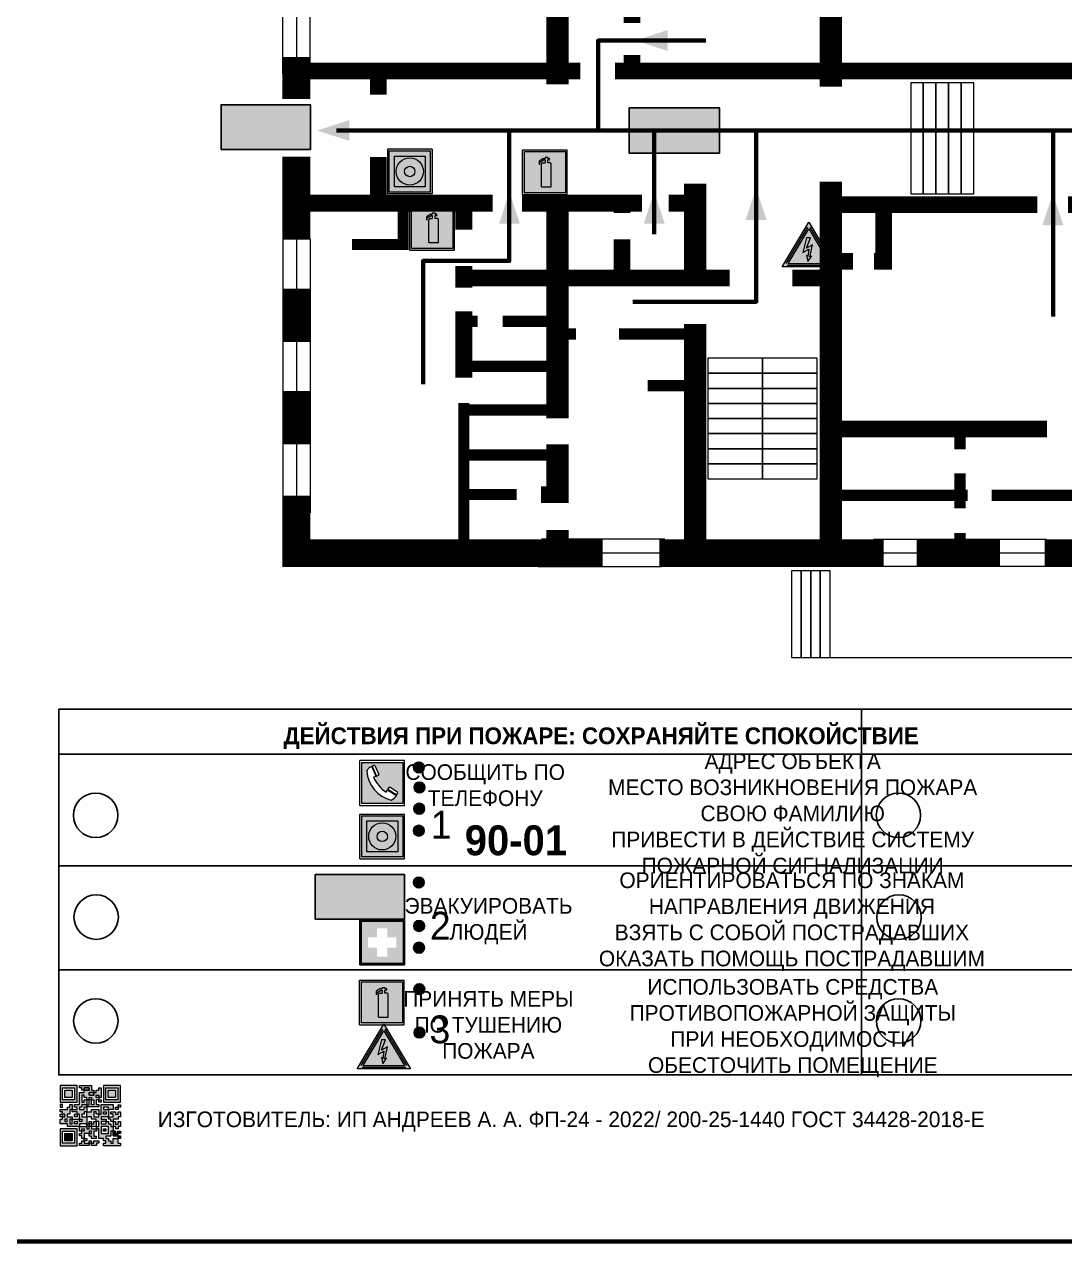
# Model space of a CAD drawing. Header units: millimetres. Extents: x 13114 to 67229, y 22859 to 38520.
# Drawn here: x 24668.9 to 24855.2, y 24275 to 24492.9 of the extents above; entities that cross this region are included whole.
import ezdxf

# ---------------------------------------------------------------- set-up
doc = ezdxf.new("R2010")
doc.units = ezdxf.units.MM
doc.layers.add('План_Штампы', color=7, linetype='Continuous')
doc.styles.add('обычный', font='arial.ttf')

# ---------------------------------------------------------------- blocks, each defined once
blk = doc.blocks.new('A$C3E6D3DDE')
at = {"lineweight": 5}
h = blk.add_hatch(color=40, dxfattribs=at)
h.paths.add_polyline_path([(24.1, 1.45), (16.46, -11.35), (31.74, -11.35)])
h.paths.add_polyline_path([(24.09, -0.46), (30.03, -10.41), (18.14, -10.41)], flags=16)
h.paths.add_polyline_path([(24.54, -3.08), (23.41, -6.02), (25.13, -5.01), (24.33, -8.5), (24.82, -8.27), (23.79, -9.86), (23.4, -8.04), (23.8, -8.43), (24.04, -6.29), (22.39, -7.25), (23.44, -3.08)], flags=0)
h = blk.add_hatch(color=256, dxfattribs=at)
h.paths.add_polyline_path([(24.37, 0.03, 0.567511), (23.82, 0.03), (17.59, -10.4, 0.582454), (17.86, -10.88), (30.32, -10.88, 0.582149), (30.6, -10.4)])
h.paths.add_polyline_path([(24.09, -0.46), (18.14, -10.41), (30.03, -10.41)], flags=16)
h.paths.add_polyline_path([(24.54, -3.08), (23.41, -6.02), (25.13, -5.01), (24.33, -8.5), (24.82, -8.27), (23.79, -9.86), (23.4, -8.04), (23.8, -8.43), (24.04, -6.29), (22.39, -7.25), (23.44, -3.08)], flags=0)
h = blk.add_hatch(color=40, dxfattribs=at)
h.paths.add_polyline_path([(24.09, -0.46), (18.14, -10.41), (30.03, -10.41)])
h.paths.add_polyline_path([(24.82, -8.27), (23.79, -9.86), (23.4, -8.04), (23.8, -8.43), (24.04, -6.29), (22.39, -7.25), (23.44, -3.08), (24.54, -3.08), (23.41, -6.02), (25.13, -5.01), (24.33, -8.5)], flags=16)
at = {"color": 40, "lineweight": 5}
for p, q in [((16.46, -11.35), (24.1, 1.45)), ((24.1, 1.45), (31.74, -11.35))]:
    blk.add_line(p, q, dxfattribs=at)
at = {"lineweight": 5}
for p, q in [((17.59, -10.4), (23.82, 0.03)), ((24.37, 0.03), (30.6, -10.4)), ((18.14, -10.41), (24.09, -0.46)), ((23.44, -3.08), (22.39, -7.25)), ((23.41, -6.02), (24.54, -3.08)), ((24.54, -3.08), (23.44, -3.08)), ((24.09, -0.46), (30.03, -10.41)), ((22.39, -7.25), (24.04, -6.29)), ((25.13, -5.01), (23.41, -6.02)), ((24.04, -6.29), (23.8, -8.43)), ((24.33, -8.5), (25.13, -5.01)), ((18.14, -10.41), (30.03, -10.41)), ((23.8, -8.43), (23.4, -8.04)), ((23.4, -8.04), (23.79, -9.86)), ((23.79, -9.86), (24.82, -8.27)), ((24.82, -8.27), (24.33, -8.5)), ((17.86, -10.88), (30.32, -10.88))]:
    blk.add_line(p, q, dxfattribs=at)
at = {"color": 50, "lineweight": 5}
blk.add_line((31.74, -11.35), (16.46, -11.35), dxfattribs=at)
blk = doc.blocks.new('QR')
at = {"lineweight": 0}
h = blk.add_hatch(color=256, dxfattribs=at)
h.dxf.hatch_style = 1
h.paths.add_polyline_path([(9241.16, 2687.38), (9242.01, 2687.38), (9242.01, 2687.83), (9241.59, 2687.83), (9241.59, 2688.68), (9239.45, 2688.68), (9239.45, 2688.25), (9239.86, 2688.25), (9239.86, 2687.83), (9240.29, 2687.83), (9240.29, 2688.25), (9241.16, 2688.25), (9241.16, 2687.83), (9240.29, 2687.83), (9240.29, 2687.38), (9239.45, 2687.38), (9239.45, 2685.22), (9238.57, 2685.22), (9238.57, 2684.8), (9239.02, 2684.8), (9239.02, 2684.37), (9238.13, 2684.37), (9238.13, 2683.92), (9239.02, 2683.92), (9239.02, 2683.5), (9239.44, 2683.5), (9239.44, 2682.64), (9239.87, 2682.64), (9239.87, 2682.18), (9239.44, 2682.18), (9239.44, 2682.64), (9238.13, 2682.64), (9238.13, 2681.76), (9237.71, 2681.76), (9237.71, 2682.64), (9238.13, 2682.64), (9238.13, 2683.07), (9237.27, 2683.07), (9237.27, 2683.51), (9237.71, 2683.51), (9237.71, 2684.37), (9238.13, 2684.37), (9238.13, 2685.22), (9237.71, 2685.22), (9237.71, 2684.8), (9237.28, 2684.8), (9237.28, 2684.38), (9235.98, 2684.38), (9235.98, 2683.92), (9236.4, 2683.92), (9236.4, 2683.49), (9236.84, 2683.49), (9236.84, 2683.07), (9236.4, 2683.07), (9236.4, 2682.64), (9235.98, 2682.64), (9235.98, 2681.76), (9237.29, 2681.76), (9237.29, 2681.33), (9239.43, 2681.33), (9239.43, 2681.76), (9240.74, 2681.76), (9240.74, 2683.05), (9239.87, 2683.05), (9239.87, 2683.5), (9240.29, 2683.5), (9240.29, 2683.91), (9240.74, 2683.91), (9240.74, 2684.81), (9240.29, 2684.81), (9240.29, 2684.79), (9240.29, 2684.37), (9239.45, 2684.37), (9239.45, 2684.8), (9239.87, 2684.8), (9239.87, 2685.21), (9240.74, 2685.21), (9240.74, 2686.1), (9240.29, 2686.1), (9240.29, 2685.64), (9239.86, 2685.64), (9239.86, 2686.95), (9240.29, 2686.95), (9240.29, 2686.52), (9240.74, 2686.52), (9240.74, 2686.1), (9241.16, 2686.1), (9241.16, 2686.53), (9241.59, 2686.53), (9241.59, 2686.1), (9242.02, 2686.1), (9242.02, 2685.21), (9241.59, 2685.21), (9241.59, 2686.1), (9241.16, 2686.1), (9241.16, 2685.21), (9240.74, 2685.21), (9240.74, 2684.81), (9242.89, 2684.81), (9242.89, 2685.22), (9242.47, 2685.22), (9242.47, 2686.11), (9242.89, 2686.11), (9242.89, 2686.52), (9242.46, 2686.52), (9242.46, 2686.95), (9242.89, 2686.95), (9242.89, 2686.52), (9243.32, 2686.52), (9243.32, 2688.26), (9242.9, 2688.26), (9242.9, 2687.83), (9242.47, 2687.83), (9242.47, 2687.38), (9242.01, 2687.38), (9242.01, 2686.94), (9241.16, 2686.94)])
h.paths.add_polyline_path([(9239.02, 2682.18), (9239.02, 2681.76), (9238.54, 2681.76), (9238.54, 2682.18)], flags=16)
h.paths.add_polyline_path([(9237.27, 2682.65), (9237.27, 2682.19), (9236.83, 2682.19), (9236.83, 2682.65)], flags=16)
h = blk.add_hatch(color=256, dxfattribs=at)
h.dxf.hatch_style = 1
h.paths.add_polyline_path([(9238.15, 2687.83), (9236.83, 2687.83), (9236.83, 2686.52), (9238.15, 2686.52)], flags=0)
h.paths.add_polyline_path([(9239.01, 2685.65), (9239.01, 2688.68), (9235.98, 2688.68), (9235.98, 2685.65)])
h.paths.add_polyline_path([(9236.41, 2686.1), (9236.41, 2688.26), (9238.56, 2688.26), (9238.56, 2686.1)], flags=16)
h.paths.add_polyline_path([(9236.83, 2686.52), (9236.83, 2687.83), (9238.15, 2687.83), (9238.15, 2686.52)], flags=0)
h = blk.add_hatch(color=256, dxfattribs=at)
h.dxf.hatch_style = 1
h.paths.add_polyline_path([(9238.15, 2686.52), (9238.15, 2687.83), (9236.83, 2687.83), (9236.83, 2686.52)])
h.paths.add_polyline_path([(9245.91, 2686.52), (9245.91, 2687.83), (9244.59, 2687.83), (9244.59, 2686.52)], flags=0)
h.paths.add_polyline_path([(9246.77, 2685.65), (9246.77, 2688.68), (9243.74, 2688.68), (9243.74, 2685.65)])
h.paths.add_polyline_path([(9244.17, 2686.1), (9244.17, 2688.26), (9246.32, 2688.26), (9246.32, 2686.1)], flags=16)
h.paths.add_polyline_path([(9244.59, 2686.52), (9244.59, 2687.83), (9245.91, 2687.83), (9245.91, 2686.52)], flags=0)
h = blk.add_hatch(color=256, dxfattribs=at)
h.dxf.hatch_style = 1
h.paths.add_polyline_path([(9240.75, 2681.76), (9240.75, 2681.35), (9241.17, 2681.35), (9241.17, 2681.76)])
h.paths.add_polyline_path([(9241.6, 2682.18), (9241.17, 2682.18), (9241.17, 2681.76), (9241.6, 2681.76)])
h.paths.add_polyline_path([(9242.47, 2681.34), (9242.47, 2682.19), (9242.02, 2682.19), (9242.02, 2681.76), (9241.6, 2681.76), (9241.6, 2681.34)])
h.paths.add_polyline_path([(9239.87, 2678.3), (9239.44, 2678.3), (9239.44, 2677.89), (9241.17, 2677.89), (9241.17, 2678.3), (9240.28, 2678.3), (9240.28, 2678.73), (9239.87, 2678.73)])
h.paths.add_polyline_path([(9240.75, 2678.73), (9240.75, 2679.19), (9240.28, 2679.19), (9240.28, 2678.73)])
h.paths.add_polyline_path([(9241.6, 2678.73), (9241.17, 2678.73), (9241.17, 2678.3), (9241.6, 2678.3)])
h.paths.add_polyline_path([(9242.02, 2678.3), (9241.6, 2678.3), (9241.6, 2677.89), (9242.48, 2677.89), (9242.48, 2678.31), (9242.9, 2678.31), (9242.9, 2678.73), (9242.02, 2678.73)])
h.paths.add_polyline_path([(9246.36, 2684.37), (9246.36, 2684.79), (9245.93, 2684.79), (9245.93, 2684.37)])
h.paths.add_polyline_path([(9246.78, 2685.2), (9246.36, 2685.2), (9246.36, 2684.79), (9246.78, 2684.79)])
h.paths.add_polyline_path([(9245.91, 2687.83), (9244.59, 2687.83), (9244.59, 2686.52), (9245.91, 2686.52)])
h = blk.add_hatch(color=256, dxfattribs=at)
h.dxf.hatch_style = 1
h.paths.add_polyline_path([(9243.32, 2686.11), (9242.89, 2686.11), (9242.89, 2685.64), (9243.32, 2685.64)])
h.paths.add_polyline_path([(9239.02, 2683.07), (9239.02, 2683.5), (9238.56, 2683.5), (9238.56, 2683.07)])
h.paths.add_polyline_path([(9236.4, 2684.8), (9236.4, 2685.22), (9235.98, 2685.22), (9235.98, 2684.8)])
h.paths.add_polyline_path([(9236.4, 2683.07), (9236.4, 2683.49), (9235.98, 2683.49), (9235.98, 2683.07)])
h = blk.add_hatch(color=256, dxfattribs=at)
h.dxf.hatch_style = 1
h.paths.add_polyline_path([(9243.32, 2682.64), (9243.32, 2683.07), (9244.62, 2683.07), (9244.62, 2684.37), (9243.74, 2684.37), (9243.74, 2684.8), (9244.62, 2684.8), (9244.62, 2684.37), (9245.48, 2684.37), (9245.48, 2685.22), (9243.32, 2685.22), (9243.32, 2683.5), (9242.89, 2683.5), (9242.89, 2683.06), (9242.01, 2683.06), (9242.01, 2683.91), (9242.47, 2683.91), (9242.47, 2683.5), (9242.89, 2683.5), (9242.89, 2684.38), (9241.59, 2684.38), (9241.59, 2683.91), (9240.74, 2683.91), (9240.74, 2683.05), (9241.59, 2683.05), (9241.59, 2682.64), (9242.47, 2682.64), (9242.47, 2682.19), (9242.91, 2682.19), (9242.91, 2681.34), (9242.48, 2681.34), (9242.48, 2680.91), (9242.91, 2680.91), (9242.91, 2679.17), (9243.75, 2679.17), (9243.75, 2678.73), (9244.2, 2678.73), (9244.2, 2678.3), (9243.75, 2678.3), (9243.75, 2677.88), (9246.78, 2677.88), (9246.78, 2678.3), (9246.35, 2678.3), (9246.35, 2679.19), (9245.48, 2679.19), (9245.48, 2678.31), (9245.05, 2678.31), (9245.05, 2678.73), (9244.62, 2678.73), (9244.62, 2679.19), (9244.2, 2679.19), (9244.2, 2679.61), (9245.05, 2679.61), (9245.05, 2680.46), (9245.48, 2680.46), (9245.48, 2681.34), (9245.04, 2681.34), (9245.04, 2681.76), (9244.63, 2681.76), (9244.63, 2682.19), (9244.21, 2682.19), (9244.21, 2681.76), (9243.32, 2681.76), (9243.32, 2682.19), (9244.21, 2682.19), (9244.21, 2682.64)])
h.paths.add_polyline_path([(9243.75, 2683.49), (9243.75, 2683.92), (9244.21, 2683.92), (9244.21, 2683.49)], flags=16)
h.paths.add_polyline_path([(9243.32, 2681.34), (9244.63, 2681.34), (9244.63, 2680.04), (9243.32, 2680.04)], flags=16)
h.paths.add_polyline_path([(9243.76, 2680.89), (9244.18, 2680.89), (9244.18, 2680.48), (9243.76, 2680.48)], flags=0)
h = blk.add_hatch(color=256, dxfattribs=at)
h.dxf.hatch_style = 1
h.paths.add_polyline_path([(9246.36, 2683.07), (9246.78, 2683.07), (9246.78, 2683.92), (9246.36, 2683.92), (9246.36, 2683.49), (9245.92, 2683.49), (9245.92, 2683.92), (9245.06, 2683.92), (9245.06, 2683.49), (9245.48, 2683.49), (9245.48, 2683.07), (9244.62, 2683.07), (9244.62, 2682.65), (9245.05, 2682.65), (9245.05, 2682.18), (9245.48, 2682.18), (9245.48, 2682.65), (9246.36, 2682.65)])
h.paths.add_polyline_path([(9246.78, 2682.18), (9246.36, 2682.18), (9246.36, 2681.75), (9245.92, 2681.75), (9245.92, 2682.18), (9245.48, 2682.18), (9245.48, 2681.34), (9245.48, 2681.34), (9245.94, 2681.34), (9245.94, 2680.91), (9246.36, 2680.91), (9246.36, 2681.34), (9246.78, 2681.34)])
h = blk.add_hatch(color=256, dxfattribs=at)
h.dxf.hatch_style = 1
h.paths.add_polyline_path([(9235.98, 2680.9), (9235.98, 2677.86), (9239.02, 2677.86), (9239.02, 2680.9)])
h.paths.add_polyline_path([(9238.57, 2680.48), (9238.57, 2678.32), (9236.41, 2678.32), (9236.41, 2680.48)], flags=16)
h.paths.add_polyline_path([(9238.15, 2680.05), (9238.15, 2678.74), (9236.83, 2678.74), (9236.83, 2680.05)], flags=0)
h = blk.add_hatch(color=256, dxfattribs=at)
h.dxf.hatch_style = 1
h.paths.add_polyline_path([(9238.15, 2680.05), (9236.83, 2680.05), (9236.83, 2678.74), (9238.15, 2678.74)])
h = blk.add_hatch(color=256, dxfattribs=at)
h.dxf.hatch_style = 1
h.paths.add_polyline_path([(9242.02, 2680.46), (9242.48, 2680.46), (9242.48, 2680.91), (9241.58, 2680.91), (9241.58, 2681.35), (9241.17, 2681.35), (9241.17, 2680.91), (9240.75, 2680.91), (9240.75, 2681.33), (9239.43, 2681.33), (9239.43, 2680.46), (9239.86, 2680.46), (9239.86, 2680.92), (9240.3, 2680.92), (9240.3, 2680.46), (9239.86, 2680.46), (9239.86, 2680.04), (9239.44, 2680.04), (9239.44, 2679.62), (9239.86, 2679.62), (9239.86, 2679.19), (9240.29, 2679.19), (9240.29, 2680.03), (9241.18, 2680.03), (9241.18, 2680.47), (9241.6, 2680.47), (9241.6, 2680.03), (9241.18, 2680.03), (9241.18, 2679.61), (9241.6, 2679.61), (9241.6, 2679.19), (9242.47, 2679.19), (9242.47, 2679.6), (9242.02, 2679.6)])
h = blk.add_hatch(color=256, dxfattribs=at)
h.dxf.hatch_style = 1
h.paths.add_polyline_path([(9244.18, 2680.48), (9244.18, 2680.89), (9243.76, 2680.89), (9243.76, 2680.48)])
h = blk.add_hatch(color=256, dxfattribs=at)
h.dxf.hatch_style = 1
h.paths.add_polyline_path([(9245.93, 2680.04), (9245.93, 2680.46), (9245.48, 2680.46), (9245.48, 2679.62), (9246.35, 2679.62), (9246.35, 2680.04)])
h.paths.add_polyline_path([(9246.78, 2680.04), (9246.78, 2680.46), (9246.35, 2680.46), (9246.35, 2680.04)])
h.paths.add_polyline_path([(9246.78, 2679.18), (9246.78, 2679.62), (9246.35, 2679.62), (9246.35, 2679.18)])
for points in [[(9237.71, 2685.22), (9238.13, 2685.22), (9238.13, 2684.37), (9237.71, 2684.37), (9237.71, 2683.51), (9237.27, 2683.51), (9237.27, 2683.07), (9238.13, 2683.07), (9238.13, 2682.64), (9237.71, 2682.64), (9237.71, 2681.76), (9238.13, 2681.76), (9238.13, 2682.64), (9239.44, 2682.64), (9239.44, 2683.5), (9239.02, 2683.5), (9239.02, 2683.07), (9238.56, 2683.07), (9238.56, 2683.5), (9239.02, 2683.5), (9239.02, 2683.92), (9238.13, 2683.92), (9238.13, 2684.37), (9239.02, 2684.37), (9239.02, 2684.8), (9238.57, 2684.8), (9238.57, 2685.22), (9239.45, 2685.22), (9239.45, 2687.38), (9240.29, 2687.38), (9240.29, 2687.83), (9239.86, 2687.83), (9239.86, 2688.25), (9239.45, 2688.25), (9239.45, 2688.68), (9241.59, 2688.68), (9241.59, 2687.83), (9242.01, 2687.83), (9242.01, 2687.38), (9242.47, 2687.38), (9242.47, 2687.83), (9242.9, 2687.83), (9242.9, 2688.26), (9243.32, 2688.26), (9243.32, 2686.52), (9242.89, 2686.52), (9242.89, 2686.11), (9243.32, 2686.11), (9243.32, 2685.64), (9242.89, 2685.64), (9242.89, 2686.11), (9242.47, 2686.11), (9242.47, 2685.22), (9242.89, 2685.22), (9242.89, 2684.81), (9240.74, 2684.81), (9240.74, 2683.91), (9241.59, 2683.91), (9241.59, 2684.38), (9242.89, 2684.38), (9242.89, 2683.5), (9242.47, 2683.5), (9242.47, 2683.91), (9242.01, 2683.91), (9242.01, 2683.06), (9242.89, 2683.06), (9242.89, 2683.5), (9243.32, 2683.5), (9243.32, 2685.22), (9245.48, 2685.22), (9245.48, 2684.37), (9244.62, 2684.37), (9244.62, 2683.07), (9245.48, 2683.07), (9245.48, 2683.49), (9245.06, 2683.49), (9245.06, 2683.92), (9245.92, 2683.92), (9245.92, 2683.49), (9246.36, 2683.49), (9246.36, 2683.92), (9246.78, 2683.92), (9246.78, 2683.07), (9246.36, 2683.07), (9246.36, 2682.65), (9245.48, 2682.65), (9245.48, 2682.18), (9245.92, 2682.18), (9245.92, 2681.75), (9246.36, 2681.75), (9246.36, 2682.18), (9246.78, 2682.18), (9246.78, 2681.34), (9246.36, 2681.34), (9246.36, 2680.91), (9245.94, 2680.91), (9245.94, 2681.34), (9245.48, 2681.34), (9245.48, 2680.46), (9245.93, 2680.46), (9245.93, 2680.04), (9246.35, 2680.04), (9246.35, 2680.46), (9246.78, 2680.46), (9246.78, 2680.04), (9246.78, 2680.04), (9246.35, 2680.04), (9246.35, 2679.62), (9246.78, 2679.62), (9246.78, 2679.18), (9246.35, 2679.18), (9246.35, 2678.3), (9246.78, 2678.3), (9246.78, 2677.88), (9243.75, 2677.88), (9243.75, 2678.3), (9244.2, 2678.3), (9244.2, 2678.73), (9243.75, 2678.73), (9243.75, 2679.17), (9242.91, 2679.17), (9242.91, 2680.91), (9242.48, 2680.91), (9242.48, 2680.46), (9242.02, 2680.46), (9242.02, 2679.6), (9242.47, 2679.6), (9242.47, 2679.19), (9241.6, 2679.19), (9241.6, 2679.61), (9241.18, 2679.61), (9241.18, 2680.03), (9240.29, 2680.03), (9240.29, 2679.19), (9240.75, 2679.19), (9240.75, 2678.73), (9240.28, 2678.73), (9240.28, 2678.3), (9241.17, 2678.3), (9241.17, 2678.73), (9241.6, 2678.73), (9241.6, 2678.3), (9242.02, 2678.3), (9242.02, 2678.73), (9242.9, 2678.73), (9242.9, 2678.31), (9242.48, 2678.31), (9242.48, 2677.89), (9241.6, 2677.89), (9241.6, 2678.3), (9241.17, 2678.3), (9241.17, 2677.89), (9239.44, 2677.89), (9239.44, 2678.3), (9239.87, 2678.3), (9239.87, 2678.73), (9240.28, 2678.73), (9240.28, 2679.19), (9240.29, 2679.19), (9239.86, 2679.19), (9239.86, 2679.62), (9239.44, 2679.62), (9239.44, 2680.04), (9239.86, 2680.04), (9239.86, 2680.46), (9239.43, 2680.46), (9239.43, 2681.33), (9237.29, 2681.33), (9237.29, 2681.76), (9235.98, 2681.76), (9235.98, 2682.64), (9236.4, 2682.64), (9236.4, 2683.07), (9235.98, 2683.07), (9235.98, 2683.49), (9236.4, 2683.49), (9236.4, 2683.92), (9235.98, 2683.92), (9235.98, 2684.38), (9237.28, 2684.38), (9237.28, 2684.8), (9237.71, 2684.8), (9237.71, 2685.22), (9237.92, 2685.22)], [(9240.74, 2686.1), (9240.74, 2686.52), (9240.29, 2686.52), (9240.29, 2686.95), (9239.86, 2686.95), (9239.86, 2685.64), (9240.29, 2685.64), (9240.29, 2686.1), (9240.74, 2686.1), (9240.74, 2686.52)], [(9240.74, 2685.21), (9239.87, 2685.21), (9239.87, 2684.8), (9239.45, 2684.8), (9239.45, 2684.37), (9240.29, 2684.37), (9240.29, 2684.79), (9240.29, 2684.81), (9240.74, 2684.81), (9240.74, 2685.21), (9239.87, 2685.21)], [(9244.62, 2684.37), (9244.62, 2684.8), (9243.74, 2684.8), (9243.74, 2684.37), (9244.62, 2684.37)], [(9240.74, 2683.05), (9240.74, 2681.76), (9239.43, 2681.76), (9239.43, 2681.33), (9240.75, 2681.33), (9240.75, 2681.35), (9240.75, 2680.91), (9241.17, 2680.91), (9241.17, 2681.35), (9241.58, 2681.35), (9241.58, 2680.91), (9242.48, 2680.91), (9242.48, 2681.34), (9242.91, 2681.34), (9242.91, 2682.19), (9242.47, 2682.19), (9242.47, 2682.64), (9241.59, 2682.64), (9241.59, 2683.05), (9240.74, 2683.05)], [(9240.74, 2683.91), (9240.29, 2683.91), (9240.29, 2683.5), (9239.87, 2683.5), (9239.87, 2683.05), (9240.74, 2683.05), (9240.74, 2683.91)], [(9241.6, 2681.76), (9242.02, 2681.76), (9242.02, 2682.19), (9242.47, 2682.19), (9242.47, 2681.34), (9241.6, 2681.34), (9241.6, 2681.76)], [(9244.62, 2683.07), (9243.32, 2683.07), (9243.32, 2682.64), (9244.21, 2682.64), (9244.21, 2682.19), (9243.32, 2682.19), (9243.32, 2681.76), (9244.21, 2681.76), (9244.21, 2682.19), (9244.63, 2682.19), (9244.63, 2681.76), (9245.04, 2681.76), (9245.04, 2681.34), (9245.48, 2681.34)], [(9245.48, 2682.18), (9245.05, 2682.18), (9245.05, 2682.65), (9244.62, 2682.65), (9244.62, 2683.07)], [(9245.48, 2682.18), (9245.48, 2681.34)], [(9239.86, 2680.46), (9239.86, 2680.92), (9240.3, 2680.92), (9240.3, 2680.46), (9239.86, 2680.46)], [(9245.48, 2680.46), (9245.05, 2680.46), (9245.05, 2679.61), (9244.2, 2679.61), (9244.2, 2679.19), (9244.62, 2679.19), (9244.62, 2678.73), (9245.05, 2678.73), (9245.05, 2678.31), (9245.48, 2678.31), (9245.48, 2679.19), (9246.35, 2679.19), (9246.35, 2679.07)], [(9246.35, 2679.62), (9245.48, 2679.62), (9245.48, 2680.46)], [(9245.48, 2680.46), (9245.48, 2679.62), (9246.35, 2679.62), (9246.35, 2680.04), (9245.93, 2680.04), (9245.93, 2680.46), (9245.48, 2680.46), (9245.48, 2679.62)], [(9246.35, 2679.62), (9246.35, 2679.18)]]:
    blk.add_lwpolyline(points, dxfattribs=at)
for points in [[(9235.98, 2685.65), (9239.01, 2685.65), (9239.01, 2688.68), (9235.98, 2688.68)], [(9243.74, 2685.65), (9246.77, 2685.65), (9246.77, 2688.68), (9243.74, 2688.68)], [(9236.41, 2688.26), (9238.56, 2688.26), (9238.56, 2686.1), (9236.41, 2686.1)], [(9236.83, 2687.83), (9238.15, 2687.83), (9238.15, 2686.52), (9236.83, 2686.52)], [(9240.29, 2687.83), (9241.16, 2687.83), (9241.16, 2688.25), (9240.29, 2688.25)], [(9240.29, 2688.25), (9241.16, 2688.25), (9241.16, 2687.83), (9240.29, 2687.83)], [(9242.01, 2687.38), (9241.16, 2687.38), (9241.16, 2686.94), (9242.01, 2686.94)], [(9241.16, 2687.38), (9242.01, 2687.38), (9242.01, 2686.94), (9241.16, 2686.94)], [(9241.16, 2686.53), (9241.59, 2686.53), (9241.59, 2686.1), (9241.16, 2686.1)], [(9242.89, 2686.52), (9242.46, 2686.52), (9242.46, 2686.95), (9242.89, 2686.95)], [(9244.17, 2688.26), (9246.32, 2688.26), (9246.32, 2686.1), (9244.17, 2686.1)], [(9244.59, 2687.83), (9245.91, 2687.83), (9245.91, 2686.52), (9244.59, 2686.52)], [(9235.98, 2684.8), (9236.4, 2684.8), (9236.4, 2685.22), (9235.98, 2685.22)], [(9241.16, 2686.1), (9240.74, 2686.1), (9240.74, 2685.21), (9241.16, 2685.21)], [(9241.59, 2686.1), (9242.02, 2686.1), (9242.02, 2685.21), (9241.59, 2685.21)], [(9245.93, 2684.79), (9246.36, 2684.79), (9246.36, 2684.37), (9245.93, 2684.37)], [(9246.36, 2685.2), (9246.78, 2685.2), (9246.78, 2684.79), (9246.36, 2684.79)], [(9236.4, 2683.07), (9236.84, 2683.07), (9236.84, 2683.49), (9236.4, 2683.49)], [(9236.83, 2682.19), (9237.27, 2682.19), (9237.27, 2682.65), (9236.83, 2682.65)], [(9238.54, 2682.18), (9239.02, 2682.18), (9239.02, 2681.76), (9238.54, 2681.76)], [(9239.44, 2682.64), (9239.87, 2682.64), (9239.87, 2682.18), (9239.44, 2682.18)], [(9241.17, 2682.18), (9241.6, 2682.18), (9241.6, 2681.76), (9241.17, 2681.76)], [(9243.75, 2683.92), (9244.21, 2683.92), (9244.21, 2683.49), (9243.75, 2683.49)], [(9235.98, 2677.86), (9239.02, 2677.86), (9239.02, 2680.9), (9235.98, 2680.9)], [(9236.41, 2680.48), (9238.57, 2680.48), (9238.57, 2678.32), (9236.41, 2678.32)], [(9236.83, 2680.05), (9238.15, 2680.05), (9238.15, 2678.74), (9236.83, 2678.74)], [(9240.75, 2681.76), (9241.17, 2681.76), (9241.17, 2681.35), (9240.75, 2681.35)], [(9241.18, 2680.03), (9241.6, 2680.03), (9241.6, 2680.47), (9241.18, 2680.47)], [(9243.32, 2680.04), (9244.63, 2680.04), (9244.63, 2681.34), (9243.32, 2681.34)], [(9243.76, 2680.89), (9244.18, 2680.89), (9244.18, 2680.48), (9243.76, 2680.48)]]:
    blk.add_lwpolyline(points, close=True, dxfattribs=at)
blk = doc.blocks.new('A$C456E1F9C')
at = {"lineweight": 5}
h = blk.add_hatch(color=242, dxfattribs=at)
h.paths.add_polyline_path([(0.51, -1.47), (0.51, -13.26), (12.29, -13.26), (12.29, -1.47)])
h.paths.add_polyline_path([(5.42, -4.95, -0.254479), (4.78, -5.4), (3.52, -2.53, -0.209735), (4.23, -2.4)], flags=16)
h.paths.add_polyline_path([(8.53, -8.6), (10.87, -10.17), (10.54, -10.76), (8.03, -9.13, -0.192251)], flags=16)
h.paths.add_polyline_path([(4.61, -5.49, 0.005518), (3.87, -5.72, 0.128647), (7.49, -10.01, 0.00809), (7.83, -9.33), (10.47, -10.97, -0.16736), (8.99, -12.25, -0.327862), (1.95, -3.95, -0.166952), (3.36, -2.62)], flags=16)
at = {"color": 242, "lineweight": 5}
for p, q in [((0, -13.77), (0, -0.97)), ((12.8, -0.97), (0, -0.97)), ((4.61, -5.49), (3.36, -2.62)), ((3.52, -2.53), (4.78, -5.4)), ((4.23, -2.4), (5.42, -4.95)), ((12.8, -13.77), (12.8, -0.97)), ((7.83, -9.33), (10.47, -10.97)), ((8.03, -9.13), (10.54, -10.76)), ((10.81, -10.12), (8.53, -8.6)), ((10.54, -10.76), (10.8, -10.3)), ((10.8, -10.3), (10.81, -10.12)), ((0, -13.77), (12.8, -13.77))]:
    blk.add_line(p, q, dxfattribs=at)
blk.add_lwpolyline([(0.51, -1.47), (12.29, -1.47), (12.29, -13.26), (0.51, -13.26)], close=True, dxfattribs=at)
for centre, radius, start, end in [((4.59, -5.34), 2.99, 114.2845, 152.1974), ((4.02, -3.27), 0.891, 76.3284, 123.7092), ((11.12, -3.31), 9.19, 183.9915, 256.6009), ((14.98, -39.1), 35.17, 107.1487, 108.4135), ((13.86, -0.94), 11.08, 205.5536, 234.8762), ((4.68, -4.59), 0.824, 276.9621, 334.0723), ((-13.31, 0.8), 23.44, 332.5487, 334.4027), ((8.94, -9.5), 0.989, 114.4092, 157.9388), ((7.87, -9.46), 3, 291.9291, 329.9329)]:
    blk.add_arc(centre, radius, start, end, dxfattribs=at)
blk = doc.blocks.new('A$C54414219')
at = {"true_color": 0xffffff}
h = blk.add_hatch(color=7, dxfattribs=at)
h.paths.add_polyline_path([(2.39, -9.45), (2.39, -18.3), (11.23, -18.3), (11.23, -9.45)], flags=0)
h.paths.add_polyline_path([(10.71, -13.87, -1), (2.92, -13.87, -1)], flags=0)
h.paths.add_polyline_path([(8.3, -13.87, -1), (5.33, -13.87, -1)], flags=0)
h.paths.add_polyline_path([(0.41, -7.47), (0.41, -20.27), (13.21, -20.27), (13.21, -7.47)])
h.paths.add_polyline_path([(0.92, -19.77), (12.71, -19.77), (12.71, -7.98), (0.92, -7.98)], flags=16)
h.paths.add_polyline_path([(11.23, -9.45), (11.23, -18.3), (2.39, -18.3), (2.39, -9.45)], flags=0)
at = {"lineweight": 5}
h = blk.add_hatch(color=242, dxfattribs=at)
h.paths.add_polyline_path([(12.71, -7.98), (0.92, -7.98), (0.92, -19.77), (12.71, -19.77)])
h.paths.add_polyline_path([(11.23, -18.3), (2.39, -18.3), (2.39, -9.45), (11.23, -9.45)], flags=16)
h.paths.add_polyline_path([(10.71, -13.87, -1), (2.92, -13.87, -1)], flags=0)
h.paths.add_polyline_path([(8.3, -13.87, -1), (5.33, -13.87, -1)], flags=0)
at = {"true_color": 0xffffff}
h = blk.add_hatch(color=7, dxfattribs=at)
h.paths.add_polyline_path([(2.39, -9.45), (2.39, -18.3), (11.23, -18.3), (11.23, -9.45)])
h.paths.add_polyline_path([(10.71, -13.87, -1), (2.92, -13.87, -1)], flags=16)
h.paths.add_polyline_path([(8.3, -13.87, -1), (5.33, -13.87, -1)], flags=0)
at = {"lineweight": 5}
h = blk.add_hatch(color=242, dxfattribs=at)
h.paths.add_polyline_path([(2.92, -13.87, 1), (10.71, -13.87, 1)])
h.paths.add_polyline_path([(8.3, -13.87, -1), (5.33, -13.87, -1)], flags=16)
at = {"color": 242, "lineweight": 5}
for p, q in [((0.41, -20.27), (0.41, -7.47)), ((0.41, -7.47), (13.21, -7.47)), ((0.41, -7.47), (13.21, -7.47)), ((13.21, -20.27), (13.21, -7.47)), ((0.41, -20.27), (13.21, -20.27))]:
    blk.add_line(p, q, dxfattribs=at)
for points in [[(0.92, -7.98), (12.71, -7.98), (12.71, -19.77), (0.92, -19.77)], [(2.39, -9.45), (11.23, -9.45), (11.23, -18.3), (2.39, -18.3)]]:
    blk.add_lwpolyline(points, close=True, dxfattribs=at)
for radius in [3.89, 1.49]:
    blk.add_circle((6.81, -13.87), radius, dxfattribs=at)
blk = doc.blocks.new('A$C32E8229D')
at = {"true_color": 0xffffff}
blk.add_hatch(color=7, dxfattribs=at).paths.add_polyline_path([(0, 0), (0, -8), (16, -8), (16, 0)])
h = blk.add_hatch(color=126)
h.paths.add_polyline_path([(0.2, -0.2), (15.8, -0.2), (15.8, -7.8), (0.2, -7.8)])
h.paths.add_polyline_path([(13.49, -2.05), (12.08, -2.05), (11.37, -2.63, 0.162397), (11.29, -2.84), (11.29, -3.63), (10.35, -3.63), (10.35, -4.05), (11.68, -4.05), (11.68, -3.48), (12.26, -4.28), (11.29, -5.1), (11.29, -6.78), (11.85, -6.78), (11.85, -5.44), (12.8, -4.64), (12.8, -5.94), (14.46, -5.94), (14.46, -5.39), (13.45, -5.39), (13.45, -3.97), (12.46, -2.59), (13.15, -2.59), (13.69, -3.34), (14.18, -3)], flags=16)
h.paths.add_polyline_path([(10.74, -1.82, 1), (11.8, -1.82, 1)], flags=16)
h.paths.add_polyline_path([(9.39, -3.59), (5.99, -3.59), (6.56, -3.03), (5.91, -3.03), (5.1, -3.83), (5.91, -4.64), (6.56, -4.64), (5.99, -4.09), (9.39, -4.09)], flags=16)
h.paths.add_polyline_path([(4.29, -1.08), (1.72, -1.08), (1.72, -6.6), (4.29, -6.6)], flags=16)
at = {"color": 126}
blk.add_lwpolyline([(16, -8), (0, -8), (0, 0), (16, 0)], close=True, dxfattribs=at)
blk = doc.blocks.new('A$C18900ED3')
h = blk.add_hatch(color=126)
h.paths.add_polyline_path([(-0.18, -0.18), (-7.02, -0.18), (-7.02, -7.02), (-0.18, -7.02)])
h.paths.add_polyline_path([(-5.89, -4.46), (-5.89, -2.77), (-4.46, -2.77), (-4.46, -1.31), (-2.77, -1.31), (-2.77, -2.77), (-1.33, -2.77), (-1.33, -4.46), (-2.77, -4.46), (-2.77, -5.89), (-4.46, -5.89), (-4.46, -4.46)], flags=16)
at = {"color": 126}
for p, q in [((-7.2, 0), (-7.2, -7.2)), ((0, 0), (-7.2, 0)), ((0, -7.2), (0, 0)), ((-7.02, -7.02), (-7.02, -0.18)), ((-7.02, -0.18), (-0.18, -0.18)), ((-0.18, -0.18), (-0.18, -7.02)), ((-7.2, -7.2), (0, -7.2)), ((-0.18, -7.02), (-7.02, -7.02))]:
    blk.add_line(p, q, dxfattribs=at)
blk = doc.blocks.new('A$C3AD82952')
at = {"true_color": 0xf5f5ff}
h = blk.add_hatch(color=7, dxfattribs=at)
h.dxf.hatch_style = 1
h.paths.add_polyline_path([(8.21, 8.73, 0.414214), (7.89, 9.05), (7.22, 9.05), (7.22, 9.92), (7.59, 9.92, 1), (7.57, 10.36), (7.22, 10.36), (7.22, 10.6), (6.43, 10.6), (6.43, 10.36), (6.01, 10.36), (4.74, 9.59), (4.74, 8.69), (4.98, 8.73), (4.98, 9.26), (6.12, 9.91), (6.43, 9.91), (6.43, 9.05), (5.76, 9.05, 0.414214), (5.44, 8.73), (5.44, 2.2), (8.21, 2.2)], flags=0)
h.paths.add_polyline_path([(12.8, 12.8), (0, 12.8), (0, 0), (12.8, 0)])
h.paths.add_polyline_path([(0.51, 12.29), (12.29, 12.29), (12.29, 0.51), (0.51, 0.51)], flags=16)
h.paths.add_polyline_path([(4.74, 9.59), (6.01, 10.36), (6.43, 10.36), (6.43, 10.6), (7.22, 10.6), (7.22, 10.36), (7.59, 10.36, -0.94586), (7.59, 9.92), (7.22, 9.92), (7.22, 9.05), (7.89, 9.05, -0.414214), (8.21, 8.73), (8.21, 2.2), (5.44, 2.2), (5.44, 8.73, -0.414214), (5.76, 9.05), (6.43, 9.05), (6.43, 9.91), (6.12, 9.91), (4.98, 9.26), (4.98, 8.73), (4.74, 8.69)], flags=0)
h = blk.add_hatch(color=242)
h.dxf.hatch_style = 1
h.paths.add_polyline_path([(12.29, 12.29), (0.51, 12.29), (0.51, 0.51), (12.29, 0.51)])
h.paths.add_polyline_path([(4.74, 8.69), (4.74, 9.59), (6.01, 10.36), (6.43, 10.36), (6.43, 10.6), (7.22, 10.6), (7.22, 10.36), (7.59, 10.36, -0.94586), (7.59, 9.92), (7.22, 9.92), (7.22, 9.05), (7.89, 9.05, -0.414214), (8.21, 8.73), (8.21, 2.2), (5.44, 2.2), (5.44, 8.73, -0.414214), (5.76, 9.05), (6.43, 9.05), (6.43, 9.91), (6.12, 9.91), (4.98, 9.26), (4.98, 8.73)], flags=16)
h = blk.add_hatch(color=7, dxfattribs=at)
h.dxf.hatch_style = 1
h.paths.add_polyline_path([(8.21, 8.73, 0.414214), (7.89, 9.05), (7.22, 9.05), (7.22, 9.92), (7.59, 9.92, 1), (7.57, 10.36), (7.22, 10.36), (7.22, 10.6), (6.43, 10.6), (6.43, 10.36), (6.01, 10.36), (4.74, 9.59), (4.74, 8.69), (4.98, 8.73), (4.98, 9.26), (6.12, 9.91), (6.43, 9.91), (6.43, 9.05), (5.76, 9.05, 0.414214), (5.44, 8.73), (5.44, 2.2), (8.21, 2.2)])
at = {"color": 242, "lineweight": 5}
for p, q in [((0, 0), (0, 12.8)), ((0, 12.8), (12.8, 12.8)), ((7.22, 10.6), (6.43, 10.6)), ((6.43, 10.6), (6.43, 10.36)), ((7.22, 10.36), (7.22, 10.6)), ((12.8, 0), (12.8, 12.8)), ((6.01, 10.36), (4.74, 9.59)), ((4.74, 9.59), (4.74, 8.69)), ((4.74, 8.69), (4.98, 8.73)), ((4.98, 9.26), (6.12, 9.91)), ((4.98, 8.73), (4.98, 9.26)), ((5.44, 2.2), (5.44, 8.73)), ((5.76, 9.05), (6.43, 9.05)), ((6.01, 10.36), (6.43, 10.36)), ((6.12, 9.91), (6.43, 9.91)), ((6.43, 9.91), (6.43, 9.05)), ((7.59, 10.36), (7.22, 10.36)), ((7.22, 9.05), (7.22, 9.92)), ((7.59, 9.92), (7.22, 9.92)), ((7.89, 9.05), (7.22, 9.05)), ((8.21, 2.2), (8.21, 8.73)), ((0, 0), (12.8, 0)), ((5.44, 2.2), (8.21, 2.2))]:
    blk.add_line(p, q, dxfattribs=at)
blk.add_lwpolyline([(0.51, 12.29), (12.29, 12.29), (12.29, 0.51), (0.51, 0.51)], close=True, dxfattribs=at)
for centre, radius, start, end in [((5.76, 8.73), 0.32, 90, 180), ((7.58, 10.14), 0.223, 273.1875, 86.8125), ((7.89, 8.73), 0.32, 0, 90)]:
    blk.add_arc(centre, radius, start, end, dxfattribs=at)
blk = doc.blocks.new('A$C7B4425F7')
at = {"true_color": 0xffffff}
blk.add_hatch(color=7, dxfattribs=at).paths.add_polyline_path([(0, 0), (-16, 0), (-16, -8), (0, -8)])
h = blk.add_hatch(color=126)
h.paths.add_polyline_path([(-0.2, -0.2), (-15.8, -0.2), (-15.8, -7.8), (-0.2, -7.8)])
h.paths.add_polyline_path([(-11.76, -2.03), (-11.76, -3.66), (-11.17, -3.66, -0.568275), (-11.17, -6.18), (-12.58, -6.18), (-12.58, -2.03)], flags=16)
h.paths.add_polyline_path([(-13.33, -4.12, -0.495768), (-13.59, -6.18), (-15.03, -6.18), (-15.03, -2.03), (-13.59, -2.03, -0.487973)], flags=16)
h.paths.add_polyline_path([(-10.25, -2.03), (-9.48, -2.03), (-9.48, -6.18), (-10.25, -6.18)], flags=16)
h.paths.add_polyline_path([(-13.84, -3.69), (-14.24, -3.69), (-14.24, -3.03), (-13.9, -3.03, -0.692621)], flags=0)
h.paths.add_polyline_path([(-9.15, -2.03), (-8.4, -2.03), (-8.04, -3.07), (-7.68, -2.03), (-6.93, -2.03), (-7.64, -4.1), (-6.93, -6.18), (-7.68, -6.18), (-8.04, -5.14), (-8.4, -6.18), (-9.15, -6.18), (-8.44, -4.1)], flags=16)
h.paths.add_polyline_path([(-11.76, -4.46), (-11.42, -4.46, -0.692621), (-11.36, -5.12), (-11.76, -5.12)], flags=0)
h.paths.add_polyline_path([(-13.9, -5.2), (-14.24, -5.2), (-14.24, -4.55), (-13.84, -4.55, -0.708038)], flags=0)
edge = h.paths.add_edge_path(flags=16)
edge.add_ellipse((-5.51, -4.08), major_axis=(0, 2.05), ratio=0.586184, start_angle=0, end_angle=360)
edge = h.paths.add_edge_path(flags=0)
edge.add_ellipse((-5.51, -4.08), major_axis=(0, 1.14), ratio=0.454828, start_angle=0, end_angle=360)
h.paths.add_polyline_path([(-4.13, -4.96, 0.377264), (-3.48, -4.52, 0.0555), (-3.16, -2.03), (-1.66, -2.03), (-1.66, -4.96), (-0.96, -4.96), (-0.96, -7.01), (-1.75, -7.01), (-1.75, -6.18), (-3.3, -6.18), (-3.3, -7.02), (-4.13, -7.02)], flags=16)
h.paths.add_polyline_path([(-2.73, -2.91), (-2.28, -2.91), (-2.28, -4.96), (-3.05, -4.96, 0.079136)], flags=0)
at = {"color": 126}
blk.add_lwpolyline([(-16, -8), (0, -8), (0, 0), (-16, 0)], close=True, dxfattribs=at)

msp = doc.modelspace()

# ---------------------------------------------------------------- hatches: boundary and pattern name
at = {"lineweight": 0}
h = msp.add_hatch(color=256, dxfattribs=at)
h.dxf.hatch_style = 1
h.paths.add_polyline_path([(24740.5, 24359.89, 1), (24738.57, 24359.89, 1)])
h = msp.add_hatch(color=256, dxfattribs=at)
h.dxf.hatch_style = 1
h.paths.add_polyline_path([(24740.6, 24356.31, 1), (24738.67, 24356.31, 1)])
h = msp.add_hatch(color=256, dxfattribs=at)
h.dxf.hatch_style = 1
h.paths.add_polyline_path([(24740.57, 24352.5, 1), (24738.63, 24352.5, 1)])
h = msp.add_hatch(color=256, dxfattribs=at)
h.dxf.hatch_style = 1
h.paths.add_polyline_path([(24740.48, 24348.57, 1), (24738.55, 24348.57, 1)])
h = msp.add_hatch(color=256, dxfattribs=at)
h.dxf.hatch_style = 1
h.paths.add_polyline_path([(24740.5, 24339.3, 1), (24738.56, 24339.3, 1)])
h = msp.add_hatch(color=256, dxfattribs=at)
h.dxf.hatch_style = 1
h.paths.add_polyline_path([(24740.54, 24331.52, 1), (24738.6, 24331.52, 1)])
h = msp.add_hatch(color=256, dxfattribs=at)
h.dxf.hatch_style = 1
h.paths.add_polyline_path([(24740.53, 24327.62, 1), (24738.6, 24327.62, 1)])
h = msp.add_hatch(color=256, dxfattribs=at)
h.dxf.hatch_style = 1
h.paths.add_polyline_path([(24740.59, 24320.2, 1), (24738.66, 24320.2, 1)])
h = msp.add_hatch(color=256, dxfattribs=at)
h.dxf.hatch_style = 1
h.paths.add_polyline_path([(24740.59, 24312.43, 1), (24738.66, 24312.43, 1)])

# ---------------------------------------------------------------- linework, layer by layer
at = {"color": 6, "lineweight": 100}
msp.add_lwpolyline([(24649.66, 24275.01), (25249.66, 24275.01), (25249.66, 24670.01), (24649.66, 24670.01)], close=True, dxfattribs=at)
at = {"lineweight": 0}
for points, const_width in [([(24764.36, 24544.62), (24764.36, 24482.17)], 4), ([(24813.31, 24481.71), (24813.31, 24544.62)], 4), ([(24777.71, 24493.13), (24777.71, 24496.08), (24763.85, 24496.08)], 3), ([(24891.8, 24488.68), (24891.8, 24484.54), (24908.03, 24484.54), (24774.68, 24484.54)], 3), ([(24717.59, 24487.04), (24717.59, 24479.54)], 5), ([(24777.71, 24484.54), (24777.71, 24487.42)], 3), ([(24768.45, 24484.54), (24717.94, 24484.54)], 3), ([(24732.29, 24480.3), (24732.29, 24484.54)], 3), ([(24717.59, 24469.2), (24717.59, 24454.33)], 5), ([(24732.29, 24460.89), (24732.29, 24469.16)], 3), ([(24788.99, 24446.39), (24788.99, 24464.4)], 4), ([(24813.31, 24398.24), (24813.31, 24464.71)], 4), ([(24752.76, 24460.89), (24717.68, 24460.89)], 3), ([(24727.56, 24453.5), (24736.73, 24453.5), (24736.73, 24460.89)], 2), ([(24747.59, 24460.89), (24747.59, 24456.17)], 3), ([(24779.47, 24460.89), (24758.01, 24460.89)], 3), ([(24764.36, 24422.37), (24764.36, 24461.63)], 4), ([(24775.9, 24460.89), (24775.9, 24459.11)], 3), ([(24787.92, 24460.89), (24784.27, 24460.89)], 3), ([(24850.32, 24460.6), (24813.61, 24460.6), (24822.77, 24460.6), (24822.77, 24450.46), (24821.06, 24450.46)], 3), ([(24907.83, 24460.6), (24855.8, 24460.6)], 3), ([(24775.9, 24447.49), (24775.9, 24454.39)], 3), ([(24795.2, 24447.49), (24747.59, 24447.49), (24747.59, 24445.77), (24747.59, 24449.65)], 3), ([(24817.31, 24450.46), (24814.06, 24450.46)], 3), ([(24813.4, 24447.49), (24806.41, 24447.49)], 3), ([(24717.59, 24445.56), (24717.59, 24436.03)], 5), ([(24747.59, 24441.5), (24747.59, 24429.63)], 3), ([(24747.59, 24439.73), (24750.05, 24439.73)], 2), ([(24754.55, 24439.73), (24763.23, 24439.73)], 2), ([(24788.99, 24398.24), (24788.99, 24439.25)], 4), ([(24764.45, 24437.46), (24767.67, 24437.46)], 2), ([(24775.4, 24437.46), (24787.41, 24437.46)], 2), ([(24764.33, 24431.67), (24747.59, 24431.67)], 2), ([(24717.59, 24427.28), (24717.59, 24417.73)], 5), ([(24788.52, 24428.23), (24780.49, 24428.23)], 2), ([(24747.59, 24425.12), (24747.59, 24398.64), (24747.59, 24408.73), (24757.07, 24408.73)], 2), ([(24747.59, 24423.88), (24764.33, 24423.88)], 2), ([(24852.02, 24420.47), (24813.42, 24420.47)], 3), ([(24836.44, 24420.47), (24836.44, 24416.81)], 2), ([(24764.36, 24407.22), (24764.36, 24417.71)], 4), ([(24763.98, 24415.82), (24747.59, 24415.82)], 2), ([(24836.44, 24412.55), (24836.44, 24406.29)], 2), ([(24717.59, 24408.56), (24717.59, 24398.24), (24772.47, 24398.24)], 5), ([(24761.41, 24408.73), (24764.78, 24408.73)], 3), ([(24837.81, 24408.6), (24813.03, 24408.6)], 2), ([(24860.5, 24408.6), (24842.12, 24408.6)], 2), ([(24764.36, 24398.24), (24764.36, 24402.36)], 4), ([(24836.44, 24401.83), (24836.44, 24399.98)], 2), ([(24782.6, 24398.24), (24822.75, 24398.24)], 5), ([(24828.67, 24398.24), (24843.58, 24398.24)], 5), ([(24851.61, 24398.24), (24878.11, 24398.24)], 5)]:
    msp.add_lwpolyline(points, dxfattribs=dict(at, const_width=const_width))
for points in [[(24715.11, 24515.33), (24715.11, 24484.1)], [(24717.59, 24515.1), (24717.59, 24483.87)], [(24719.99, 24515.25), (24719.99, 24484.02)], [(24715.17, 24454.61), (24715.17, 24406.16)], [(24717.64, 24454.38), (24717.64, 24407.83)], [(24720.04, 24454.53), (24720.04, 24405.45)], [(24783.61, 24400.74), (24761.5, 24400.74)], [(24851.91, 24400.69), (24820.94, 24400.69)], [(24782.6, 24398.24), (24760.5, 24398.24)], [(24851.61, 24398.24), (24820.63, 24398.24)], [(24783, 24395.81), (24760.9, 24395.81)], [(24851.69, 24395.88), (24820.71, 24395.88)], [(25020.91, 24379.52), (24813.11, 24379.52)]]:
    msp.add_lwpolyline(points, dxfattribs=at)
at = {"color": 126, "lineweight": 100, "true_color": 0x008754}
for points in [[(24771.63, 24473.92), (24771.63, 24489.99), (24790.92, 24489.99)], [(24724.76, 24473.92), (24929.13, 24473.92)], [(24755.72, 24473.92), (24755.72, 24450.55), (24740.29, 24450.55), (24740.29, 24428.49)], [(24777.88, 24443.23), (24799.96, 24443.23), (24799.96, 24473.92)], [(24781.67, 24455.31), (24781.67, 24473.92)], [(24853.14, 24473.92), (24853.14, 24440.6)]]:
    msp.add_lwpolyline(points, dxfattribs=at)
at = {"lineweight": 0}
for points in [[(24829.87, 24482.44), (24827.61, 24482.44), (24827.61, 24462.53), (24829.87, 24462.53)], [(24832.13, 24482.44), (24829.87, 24482.44), (24829.87, 24462.53), (24832.13, 24462.53)], [(24834.39, 24482.44), (24832.13, 24482.44), (24832.13, 24462.53), (24834.39, 24462.53)], [(24836.65, 24482.44), (24834.39, 24482.44), (24834.39, 24462.53), (24836.65, 24462.53)], [(24838.91, 24482.44), (24836.65, 24482.44), (24836.65, 24462.53), (24838.91, 24462.53)], [(24801.07, 24433.14), (24791.27, 24433.14), (24791.27, 24430.44), (24801.07, 24430.44)], [(24810.87, 24433.14), (24801.07, 24433.14), (24801.07, 24430.44), (24810.87, 24430.44)], [(24801.07, 24430.44), (24791.27, 24430.44), (24791.27, 24427.74), (24801.07, 24427.74)], [(24810.87, 24430.44), (24801.07, 24430.44), (24801.07, 24427.74), (24810.87, 24427.74)], [(24801.07, 24427.74), (24791.27, 24427.74), (24791.27, 24425.03), (24801.07, 24425.03)], [(24810.87, 24427.74), (24801.07, 24427.74), (24801.07, 24425.03), (24810.87, 24425.03)], [(24801.07, 24425.03), (24791.27, 24425.03), (24791.27, 24422.33), (24801.07, 24422.33)], [(24810.87, 24425.03), (24801.07, 24425.03), (24801.07, 24422.33), (24810.87, 24422.33)], [(24801.07, 24422.33), (24791.27, 24422.33), (24791.27, 24419.63), (24801.07, 24419.63)], [(24810.87, 24422.33), (24801.07, 24422.33), (24801.07, 24419.63), (24810.87, 24419.63)], [(24801.07, 24419.63), (24791.27, 24419.63), (24791.27, 24416.93), (24801.07, 24416.93)], [(24810.87, 24419.63), (24801.07, 24419.63), (24801.07, 24416.93), (24810.87, 24416.93)], [(24801.07, 24416.93), (24791.27, 24416.93), (24791.27, 24414.23), (24801.07, 24414.23)], [(24810.87, 24416.93), (24801.07, 24416.93), (24801.07, 24414.23), (24810.87, 24414.23)], [(24801.07, 24414.23), (24791.27, 24414.23), (24791.27, 24411.52), (24801.07, 24411.52)], [(24810.87, 24414.23), (24801.07, 24414.23), (24801.07, 24411.52), (24810.87, 24411.52)], [(24808.02, 24379.51), (24806.33, 24379.51), (24806.33, 24395.14), (24808.02, 24395.14)], [(24809.72, 24379.51), (24808.02, 24379.51), (24808.02, 24395.14), (24809.72, 24395.14)], [(24811.41, 24379.51), (24809.72, 24379.51), (24809.72, 24395.14), (24811.41, 24395.14)], [(24813.11, 24379.51), (24811.41, 24379.51), (24811.41, 24395.14), (24813.11, 24395.14)]]:
    msp.add_lwpolyline(points, close=True, dxfattribs=at)
for points in [[(24675.03, 24362.25), (24818.79, 24362.25), (24818.79, 24370.3), (24675.03, 24370.3)], [(24818.79, 24362.25), (24962.56, 24362.25), (24962.56, 24370.3), (24818.79, 24370.3)], [(24675.03, 24362.25), (24818.79, 24362.25), (24818.79, 24304.85), (24675.03, 24304.85)], [(24818.79, 24362.25), (24962.56, 24362.25), (24962.56, 24304.85), (24818.79, 24304.85)]]:
    msp.add_lwpolyline(points, close=True)
for points in [[(24733.44, 24342.25), (24675.03, 24342.25), (24818.79, 24342.25)], [(24877.21, 24342.25), (24818.79, 24342.25), (24962.56, 24342.25)], [(24733.44, 24323.68), (24675.03, 24323.68), (24818.79, 24323.68)], [(24877.21, 24323.68), (24818.79, 24323.68), (24962.56, 24323.68)]]:
    msp.add_lwpolyline(points)
for centre, radius in [((24739.53, 24359.89), 0.966), ((24739.64, 24356.31), 0.966), ((24681.65, 24351.33), 3.98), ((24825.42, 24351.33), 3.98), ((24739.6, 24352.5), 0.966), ((24739.52, 24348.57), 0.966), ((24739.53, 24339.3), 0.966), ((24681.74, 24333.1), 3.98), ((24825.51, 24333.1), 3.98), ((24739.57, 24331.52), 0.966), ((24739.56, 24327.62), 0.966), ((24739.62, 24320.2), 0.966), ((24681.68, 24314.52), 3.98), ((24825.45, 24314.52), 3.98), ((24739.63, 24312.43), 0.966)]:
    msp.add_circle(centre, radius)
at = {"layer": 'План_Штампы', "color": 126, "true_color": 0x008754}
for points in [[(24784.09, 24491.87), (24784.08, 24488.14), (24778.34, 24489.99)], [(24727.07, 24475.76), (24727.06, 24472.03), (24721.33, 24473.88)], [(24757.64, 24457.19), (24753.9, 24457.2), (24755.75, 24462.93)], [(24783.56, 24457.22), (24779.82, 24457.23), (24781.68, 24462.96)], [(24801.81, 24457.88), (24798.07, 24457.89), (24799.92, 24463.63)], [(24854.95, 24456.9), (24851.21, 24456.91), (24853.07, 24462.65)]]:
    msp.add_solid(points, dxfattribs=at)

# ---------------------------------------------------------------- block references
at = {"xscale": 0.625, "yscale": 0.625, "zscale": 0.625, "rotation": 180}
msp.add_blockref('A$C54414219', (24742.16, 24457.89), dxfattribs=at)
for name, p, xscale, yscale, zscale in [('A$C3AD82952', (24758.11, 24462.43), 0.625, 0.625, 0.625), ('A$C3AD82952', (24737.91, 24452.46), 0.625, 0.625, 0.625), ('A$C3E6D3DDE', (24794.32, 24456.58), 0.625, 0.625, 0.625), ('A$C456E1F9C', (24728.98, 24361.71), 0.625, 0.625, 0.625), ('A$C54414219', (24728.72, 24356.22), 0.625, 0.625, 0.625), ('A$C18900ED3', (24736.98, 24332.57), 1.111111111007631, 1.111111111007631, 1.111111111007631), ('A$C3AD82952', (24728.93, 24313.84), 0.625, 0.625, 0.625), ('A$C3E6D3DDE', (24718.22, 24313.03), 0.625, 0.625, 0.625)]:
    msp.add_blockref(name, p, dxfattribs=dict(xscale=xscale, yscale=yscale, zscale=zscale))
at = {"xscale": -1}
msp.add_blockref('A$C32E8229D', (24736.98, 24340.72), dxfattribs=at)
at = {"color": 22, "lineweight": 100, "true_color": 0xbb1e10}
msp.add_blockref('QR', (15439.3, 21614.31), dxfattribs=at)
at = {"layer": 'План_Штампы'}
msp.add_blockref('A$C7B4425F7', (24720.1, 24478.51), dxfattribs=at)
at = {"layer": 'План_Штампы', "color": 126, "true_color": 0x008754, "xscale": 1.012510887696, "yscale": 1.012510887696, "zscale": 1.012510887696, "rotation": 359.9978653237144}
msp.add_blockref('A$C32E8229D', (24777.2, 24477.93), dxfattribs=at)

# ---------------------------------------------------------------- texts
at = {"lineweight": 0, "attachment_point": 5, "style": 'обычный'}
for s, insert, char_height, width in [('{\\fProxima Nova Rg|b1|i0|c204|p2;ДЕЙСТВИЯ ПРИ ПОЖАРЕ: СОХРАНЯЙТЕ СПОКОЙСТВИЕ\\H1.6644x; }', (24772.19, 24365.12), 3, 175.1736), ('\\pi-8.4,l8.4,t8.4;{\\fProxima Nova Rg|b0|i0|c204|p2;АДРЕС ОБЪЕКТА\\PМЕСТО ВОЗНИКНОВЕНИЯ ПОЖАРА \\PСВОЮ ФАМИЛИЮ\\PПРИВЕСТИ В ДЕЙСТВИЕ СИСТЕМУ \\PПОЖАРНОЙ СИГНАЛИЗАЦИИ}', (24806.48, 24351.26), 2.8, 126.6484), ('{\\fProxima Nova Rg|b0|i0|c204|p2;СООБЩИТЬ ПО \\PТЕЛЕФОНУ}', (24751.41, 24356.7), 2.8, 126.6484), ('{\\fProxima Nova Rg|b0|i0|c204|p2;1\\H1.1667x; }', (24743.51, 24349.63), 5, 126.6484), ('{\\fProxima Nova Rg|b1|i0|c204|p2;\\H1.0714x;90-01\\fProxima Nova Rg|b0|i0|c204|p2;\\H0.93331x; \\H1.3449x; }', (24756.91, 24346.81), 5, 126.6484), ('\\pi-8.4,l8.4,t8.4;{\\fProxima Nova Rg|b0|i0|c204|p2;ОРИЕНТИРОВАТЬСЯ ПО ЗНАКАМ \\PНАПРАВЛЕНИЯ ДВИЖЕНИЯ\\PВЗЯТЬ С СОБОЙ ПОСТРАДАВШИХ\\PОКАЗАТЬ ПОМОЩЬ ПОСТРАДАВШИМ}', (24806.34, 24332.29), 2.8, 126.6484), ('{\\fProxima Nova Rg|b0|i0|c204|p2;ЭВАКУИРОВАТЬ \\PЛЮДЕЙ}', (24752.01, 24332.38), 2.8, 126.6484), ('{\\fProxima Nova Rg|b0|i0|c204|p2;2\\H1.1967x; }', (24743.36, 24331.55), 5, 126.6484), ('\\pi-8.4,l8.4,t8.4;{\\fProxima Nova Rg|b0|i0|c204|p2;ИСПОЛЬЗОВАТЬ СРЕДСТВА \\PПРОТИВОПОЖАРНОЙ ЗАЩИТЫ \\PПРИ НЕОБХОДИМОСТИ \\PОБЕСТОЧИТЬ ПОМЕЩЕНИЕ}', (24806.5, 24313.21), 2.8, 126.6484), ('{\\fProxima Nova Rg|b0|i0|c204|p2;ПРИНЯТЬ МЕРЫ \\PПО ТУШЕНИЮ \\PПОЖАРА}', (24751.98, 24313.8), 2.8, 126.6484), ('{\\fProxima Nova Rg|b0|i0|c204|p2;3\\H1.1967x; }', (24743.3, 24312.97), 5, 126.6484), ('\\pi-8.4,l8.4,t8.4;{\\fProxima Nova Rg|b0|i0|c204|p2;ИЗГОТОВИТЕЛЬ: ИП АНДРЕЕВ А. А.\\fProxima Nova Rg|b0|i0|c0|p2; \\fProxima Nova Rg|b0|i0|c204|p2;ФП-24 - 2022/ 200-25-1440 ГОСТ 34428-2018-Е\\H1.2266x; }', (24766.81, 24296.5), 2.8, 191.3484)]:
    msp.add_mtext(s, dxfattribs=dict(at, insert=insert, char_height=char_height, width=width))

doc.saveas('drawing.dxf')
